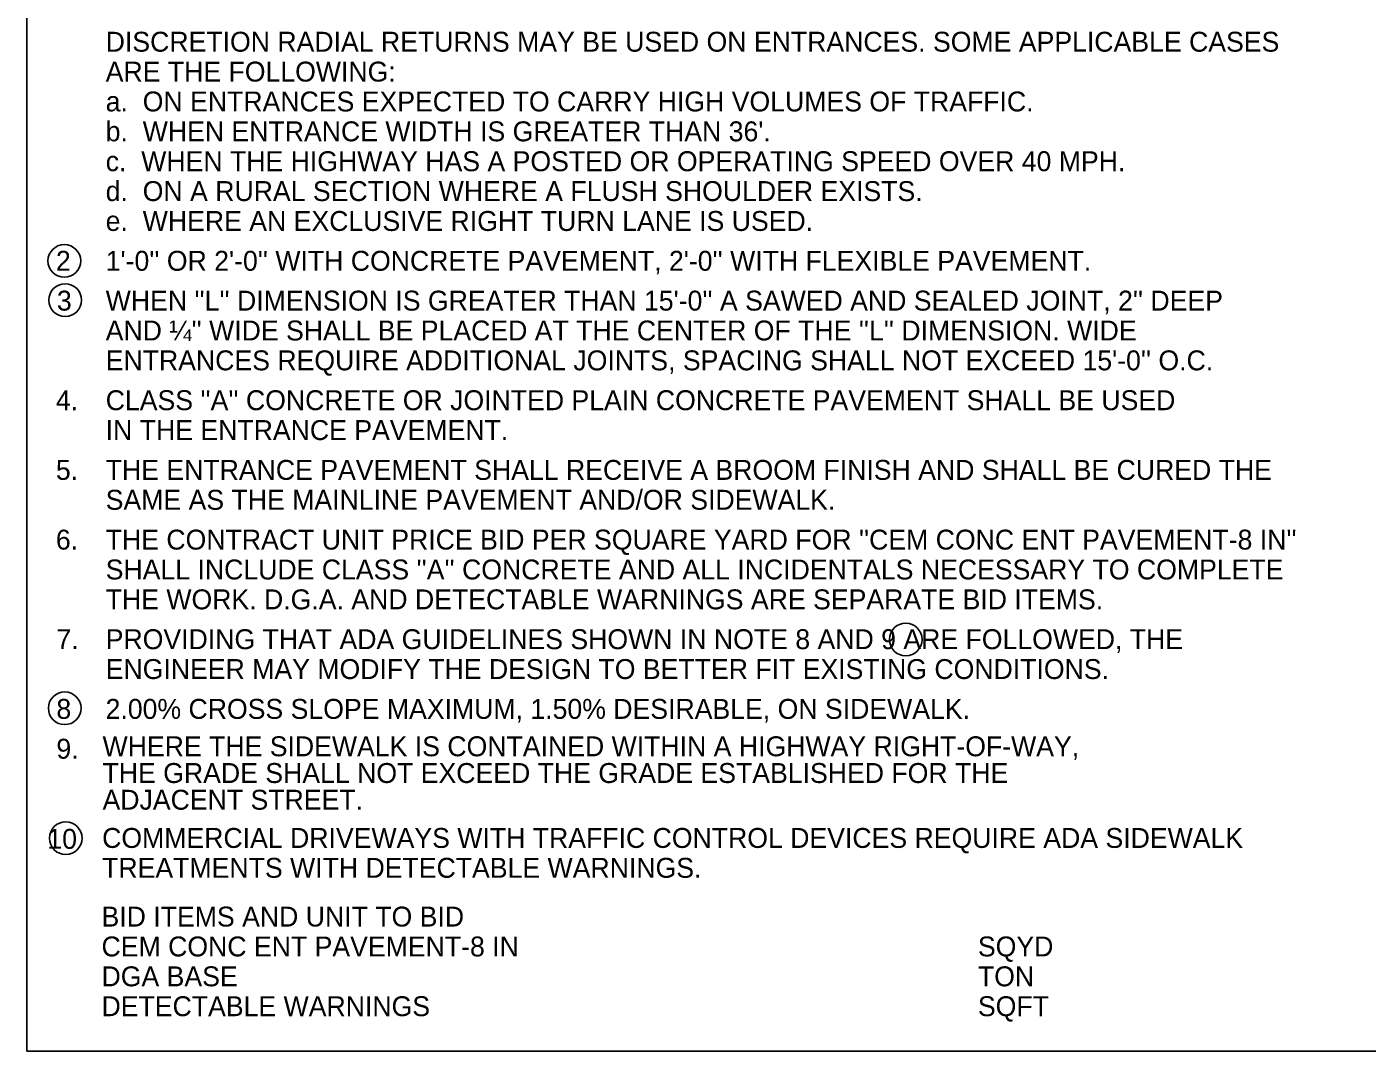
# Model space of a CAD drawing. Extents: x 39.9 to 72.9, y 2.3 to 22.3.
# Drawn here: x 39.88 to 53.07, y 2.32 to 12.4 of the extents above; entities that cross this region are included whole.
import ezdxf

# ---------------------------------------------------------------- set-up
doc = ezdxf.new("R2010")
doc.units = 0
for name, color, linetype in [('Level 1', 7, 'Continuous'), ('Level 2', 7, 'Continuous'), ('z - Construction', 7, 'Continuous')]:
    doc.layers.add(name, color=color, linetype=linetype)

msp = doc.modelspace()

# ---------------------------------------------------------------- linework, layer by layer
at = {"layer": 'Level 1'}
for centre in [(40.245, 10.101), (40.253, 9.715)]:
    msp.add_circle(centre, 0.161, dxfattribs=at)
at = {"layer": 'Level 2'}
for centre in [(48.525, 6.375), (40.249, 5.698), (40.259, 4.42)]:
    msp.add_circle(centre, 0.161, dxfattribs=at)
at = {"layer": 'z - Construction'}
msp.add_lwpolyline([(39.876, 2.323), (72.876, 2.323), (72.876, 22.348), (39.876, 22.348)], close=True, dxfattribs=at)

# ---------------------------------------------------------------- texts
at = {"layer": 'Level 1'}
for s, p in [('2', (40.162, 10.004)), ("1'-0'' OR 2'-0'' WITH CONCRETE PAVEMENT, 2'-0'' WITH FLEXIBLE PAVEMENT.", (40.652, 10.004)), ('3', (40.172, 9.612)), ('4.', (40.162, 8.632)), ("CLASS ''A'' CONCRETE OR JOINTED PLAIN CONCRETE PAVEMENT SHALL BE USED", (40.652, 8.632)), ('IN THE ENTRANCE PAVEMENT.', (40.652, 8.338)), ('5.', (40.162, 7.946)), ('THE ENTRANCE PAVEMENT SHALL RECEIVE A BROOM FINISH AND SHALL BE CURED THE', (40.652, 7.946)), ('SAME AS THE MAINLINE PAVEMENT AND/OR SIDEWALK.', (40.652, 7.652)), ('6.', (40.162, 7.26)), ("THE CONTRACT UNIT PRICE BID PER SQUARE YARD FOR ''CEM CONC ENT PAVEMENT-8 IN''", (40.652, 7.26)), ("SHALL INCLUDE CLASS ''A'' CONCRETE AND ALL INCIDENTALS NECESSARY TO COMPLETE", (40.652, 6.966)), ('THE WORK. D.G.A. AND DETECTABLE WARNINGS ARE SEPARATE BID ITEMS.', (40.652, 6.672))]:
    msp.add_text(s, height=0.196, dxfattribs=at).set_placement(p)
at = {"layer": 'Level 2'}
for s, p in [('DISCRETION RADIAL RETURNS MAY BE USED ON ENTRANCES. SOME APPLICABLE CASES', (40.652, 12.16)), ('ARE THE FOLLOWING:', (40.652, 11.866)), ('a.  ON ENTRANCES EXPECTED TO CARRY HIGH VOLUMES OF TRAFFIC. ', (40.652, 11.572)), ("b.  WHEN ENTRANCE WIDTH IS GREATER THAN 36'. ", (40.652, 11.278)), ('c.  WHEN THE HIGHWAY HAS A POSTED OR OPERATING SPEED OVER 40 MPH. ', (40.652, 10.984)), ('d.  ON A RURAL SECTION WHERE A FLUSH SHOULDER EXISTS. ', (40.652, 10.69)), ('e.  WHERE AN EXCLUSIVE RIGHT TURN LANE IS USED. ', (40.652, 10.396)), ("WHEN ''L'' DIMENSION IS GREATER THAN 15'-0'' A SAWED AND SEALED JOINT, 2'' DEEP", (40.652, 9.612)), ("AND ¼'' WIDE SHALL BE PLACED AT THE CENTER OF THE ''L'' DIMENSION. WIDE", (40.652, 9.318)), ("ENTRANCES REQUIRE ADDITIONAL JOINTS, SPACING SHALL NOT EXCEED 15'-0'' O.C.", (40.652, 9.024)), ('7.', (40.167, 6.28)), ('PROVIDING THAT ADA GUIDELINES SHOWN IN NOTE 8 AND 9 ARE FOLLOWED, THE', (40.652, 6.28)), ('ENGINEER MAY MODIFY THE DESIGN TO BETTER FIT EXISTING CONDITIONS.', (40.652, 5.986)), ('8', (40.167, 5.594)), ('2.00% CROSS SLOPE MAXIMUM, 1.50% DESIRABLE, ON SIDEWALK.', (40.651, 5.594)), ('WHERE THE SIDEWALK IS CONTAINED WITHIN A HIGHWAY RIGHT-OF-WAY, ', (40.621, 5.226)), ('9.', (40.167, 5.202)), ('THE GRADE SHALL NOT EXCEED THE GRADE ESTABLISHED FOR THE ', (40.621, 4.963)), ('ADJACENT STREET.', (40.621, 4.7)), ('10', (40.078, 4.315)), ('COMMERCIAL DRIVEWAYS WITH TRAFFIC CONTROL DEVICES REQUIRE ADA SIDEWALK', (40.617, 4.324)), ('TREATMENTS WITH DETECTABLE WARNINGS.', (40.617, 4.03)), ('BID ITEMS AND UNIT TO BID', (40.611, 3.55)), ('CEM CONC ENT PAVEMENT-8 IN', (40.611, 3.256)), ('SQYD', (49.235, 3.256)), ('DGA BASE', (40.611, 2.962)), ('TON', (49.235, 2.962)), ('DETECTABLE WARNINGS', (40.611, 2.668)), ('SQFT', (49.235, 2.668))]:
    msp.add_text(s, height=0.196, dxfattribs=at).set_placement(p)

doc.saveas('drawing.dxf')
